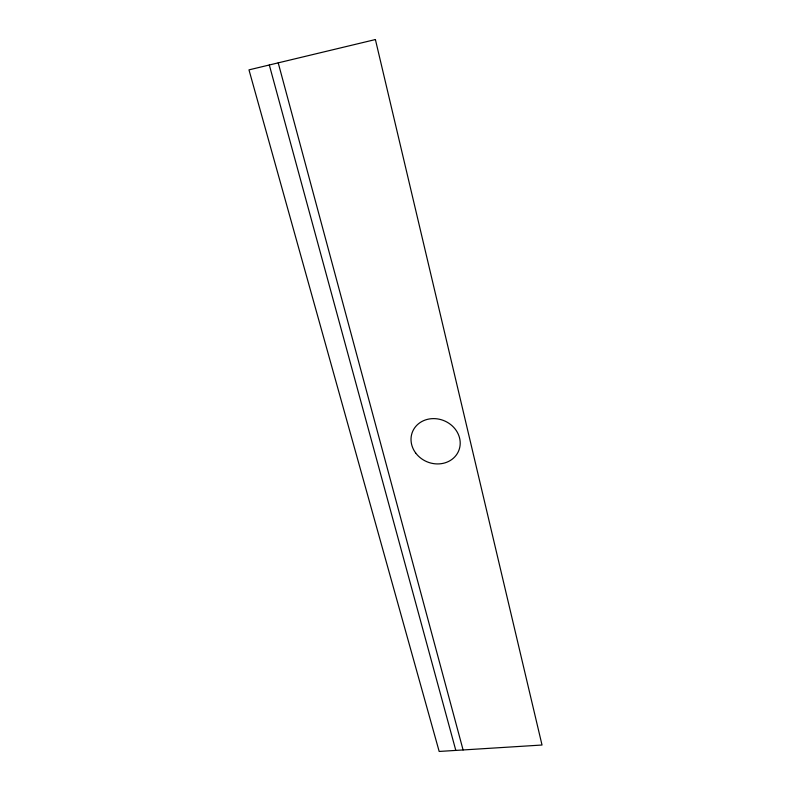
<?xml version="1.0" encoding="UTF-8"?>
<svg xmlns="http://www.w3.org/2000/svg" width="791" height="791" viewBox="0 0 791 791"><rect width="100%" height="100%" fill="white"/><g stroke="black" fill="none" stroke-linecap="round" stroke-linejoin="round"><path stroke-width="1.19" d="M269.316 64.991L455.814 750.412M278.214 62.855L463.091 749.957M375.399 39.55L248.977 69.865L439.173 751.45L542.023 745.023L375.399 39.55M415.641 452.946A24.976 22.237 22.5 0 0 458.029 452.254A24.976 22.237 22.5 0 0 433.161 418.617A24.976 22.237 22.5 0 0 415.641 452.946"/></g></svg>
